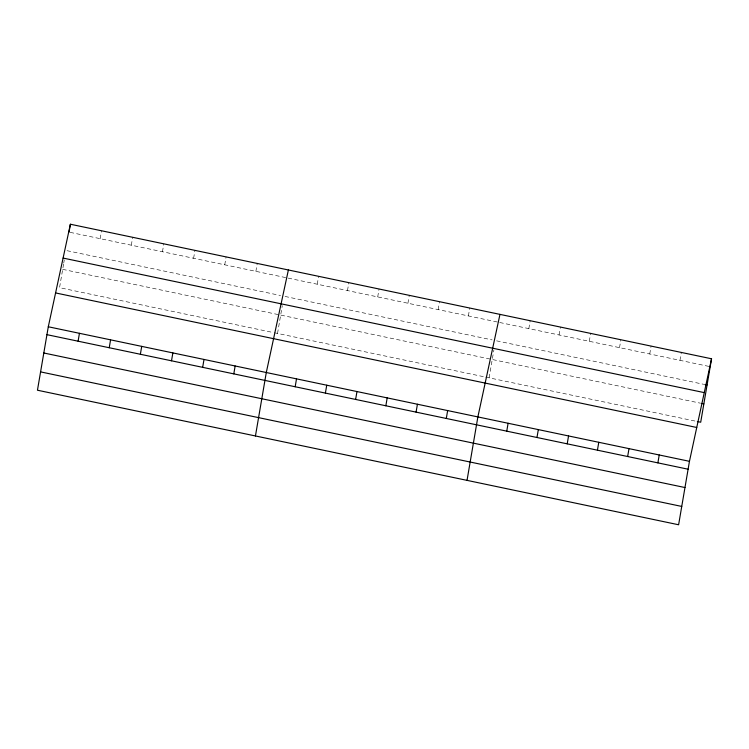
<?xml version="1.0" encoding="UTF-8"?>
<svg xmlns="http://www.w3.org/2000/svg" width="749" height="749" viewBox="0 0 749 749"><rect width="100%" height="100%" fill="white"/><g stroke="black" fill="none" stroke-linecap="round" stroke-linejoin="round"><path stroke-width="0.56" stroke-dasharray="3.75 2.81" d="M63.571 264.107L59.546 287.682L273.085 332.5M63.749 263.058L64.292 259.903M100.179 238.659L101.527 230.767M131.318 245.195L132.676 237.302M162.467 251.73L163.816 243.837M193.607 258.265L194.955 250.372M224.747 264.8L226.095 256.907M255.886 271.335L257.244 263.442M277.533 333.436L280.669 315.095M280.847 314.046L282.289 305.658M317.258 284.217L318.606 276.325M347.489 290.556L348.837 282.663M377.711 296.904L379.06 289.011M407.933 303.242L409.291 295.349M438.165 309.59L439.513 301.697M468.387 315.928L469.745 308.036M489.116 377.833L493.872 350.055M528.841 328.614L530.189 320.722M559.072 334.962L560.421 327.07M589.294 341.301L590.643 333.408M619.526 347.648L620.874 339.756M649.748 353.987L651.096 346.094M679.97 360.335L681.328 352.442M70.153 232.359L285.921 277.645M288.15 278.113L497.495 322.042M499.733 322.51L709.078 366.439M67.017 250.69L280.566 295.509M285.023 296.445L492.121 339.906M496.606 340.842L703.704 384.303M62.673 269.35L700.484 403.196M274.2 332.734L484.64 376.897M485.764 377.131L696.224 421.294"/><path stroke-width="1.12" d="M48.292 326.77L37.45 390.22L678.613 524.768L689.455 461.318L711.55 358.78L70.387 224.232L48.292 326.77L689.455 461.318M69.039 232.124L70.387 224.232M78.093 341.198L79.441 333.305M109.232 347.733L110.58 339.84M140.372 354.268L141.72 346.375M171.512 360.803L172.869 352.91M202.661 367.338L204.009 359.445M233.8 373.873L235.149 365.98M255.446 435.965L266.288 372.515L288.384 269.977M295.172 386.756L296.52 378.854M325.394 393.094L326.742 385.201M355.625 399.442L356.973 391.54M385.847 405.78L387.196 397.888M416.07 412.128L417.427 404.226M446.301 418.466L447.649 410.574M467.03 480.371L477.871 416.912L499.967 314.383M506.755 431.152L508.103 423.26M536.977 437.5L538.325 429.598M567.208 443.839L568.557 435.946M597.43 450.186L598.779 442.284M627.653 456.525L629.01 448.632M657.884 462.873L659.232 454.971M711.55 358.78L700.708 422.23L697.347 421.528M704.828 384.537L707.065 385.014M63.094 258.068L704.257 392.616M701.598 403.43L703.835 403.898M55.585 292.934L696.748 427.482M46.944 334.663L688.106 469.211M43.816 352.994L684.979 487.543M40.586 371.888L681.749 506.436"/></g></svg>
